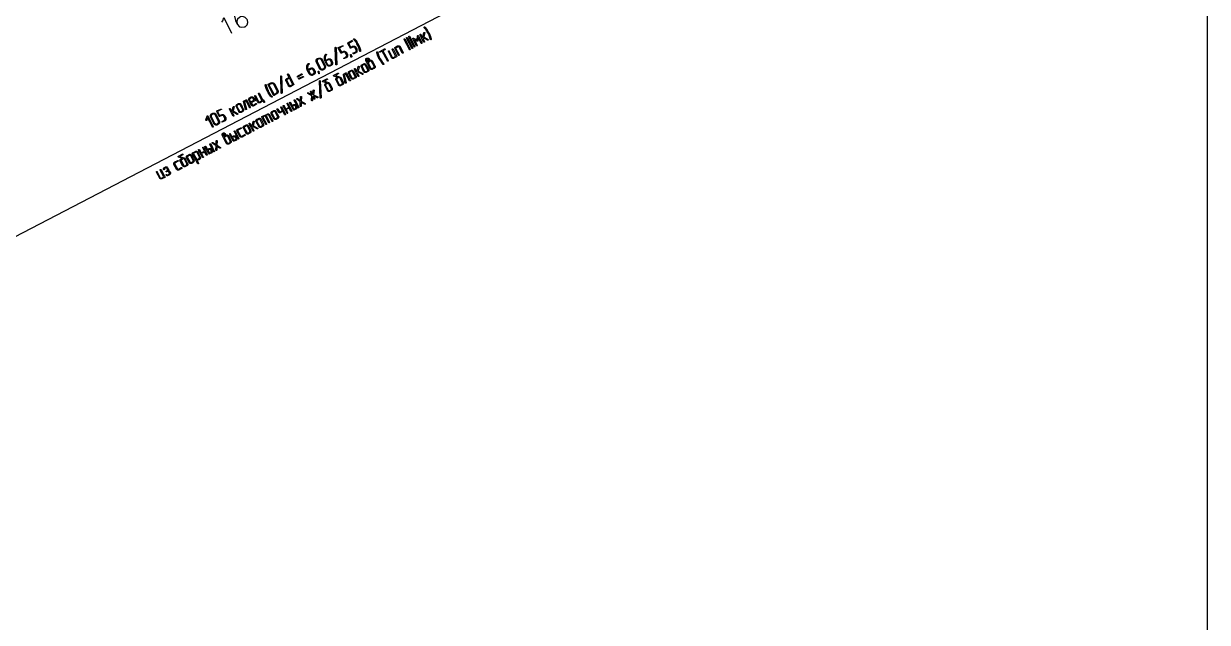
# Model space of a CAD drawing. Header units: millimetres. Extents: x 1 to 1188, y 1 to 840.
# Drawn here: x 947.5 to 1184.8, y 420.4 to 540.4 of the extents above; entities that cross this region are included whole.
import ezdxf

# ---------------------------------------------------------------- set-up
doc = ezdxf.new("R2010")
doc.units = ezdxf.units.MM
doc.layers.add('GEOMETRY', color=7, linetype='Continuous')

msp = doc.modelspace()

# ---------------------------------------------------------------- linework, layer by layer
at = {"layer": 'GEOMETRY'}
for points in [[(1184.79, 5.66), (20.83, 5.66), (20.83, 836.68), (1184.79, 836.68)], [(1029.15, 537.28), (1029.15, 537.22), (1029.09, 537.15), (1029.03, 537.22), (1028.96, 537.28), (1028.96, 537.47), (1028.9, 537.53), (1028.9, 537.73), (1028.83, 537.73), (1028.83, 537.92), (1028.77, 538.04), (1028.71, 538.11), (1028.71, 538.23), (1028.64, 538.3), (1028.58, 538.42), (1028.52, 538.49), (1028.52, 538.61), (1028.45, 538.61), (1028.45, 538.68), (1028.39, 538.74), (1028.39, 538.8), (1028.33, 538.87), (1028.33, 538.93), (1028.26, 538.93), (1028.26, 538.99), (1028.2, 539.06), (1028.2, 539.12), (1028.14, 539.12), (1028.14, 539.19), (1028.07, 539.25), (1028.01, 539.31), (1027.75, 539.57), (1027.75, 539.69), (1027.82, 539.76), (1027.88, 539.76), (1027.88, 539.69), (1027.94, 539.69), (1027.94, 539.63), (1028.01, 539.63), (1028.01, 539.57), (1028.07, 539.57), (1028.07, 539.5), (1028.2, 539.38), (1028.26, 539.31), (1028.26, 539.25), (1028.33, 539.25), (1028.33, 539.19), (1028.39, 539.12), (1028.39, 539.06), (1028.45, 539.06), (1028.45, 538.93), (1028.52, 538.93), (1028.52, 538.87), (1028.58, 538.8), (1028.58, 538.74), (1028.64, 538.74), (1028.64, 538.61), (1028.71, 538.61), (1028.71, 538.55), (1028.77, 538.49), (1028.77, 538.42), (1028.83, 538.36), (1028.83, 538.23), (1028.9, 538.23), (1028.9, 538.11), (1028.96, 538.04), (1028.96, 537.92), (1029.03, 537.92), (1029.03, 537.73), (1029.09, 537.66), (1029.09, 537.53), (1029.15, 537.47)], [(1014.23, 535.31), (1014.29, 535.25), (1014.29, 534.8), (1014.23, 534.8), (1014.23, 534.74), (1014.1, 534.61), (1014.04, 534.61), (1014.04, 534.55), (1013.66, 534.36), (1013.53, 534.36), (1013.53, 534.55), (1013.98, 534.74), (1013.98, 534.8), (1014.04, 534.8), (1014.1, 534.87), (1014.1, 534.99), (1014.17, 534.99), (1014.17, 535.06), (1014.1, 535.12), (1014.1, 535.25), (1013.91, 535.57), (1013.91, 535.63), (1013.85, 535.63), (1013.78, 535.69), (1013.66, 535.69), (1013.66, 535.76), (1013.59, 535.76), (1013.53, 535.69), (1013.47, 535.69), (1013.02, 535.5), (1013.02, 535.44), (1012.96, 535.44), (1012.96, 535.5), (1012.45, 536.46), (1012.45, 536.58), (1013.28, 537.03), (1013.34, 537.03), (1013.34, 536.96), (1013.4, 536.96), (1013.4, 536.9), (1013.34, 536.84), (1012.64, 536.46), (1013.02, 535.69), (1013.34, 535.82), (1013.4, 535.88), (1013.85, 535.88), (1013.85, 535.82), (1013.91, 535.82), (1013.98, 535.76), (1014.04, 535.76), (1014.04, 535.69), (1014.1, 535.63)], [(1014.99, 534.99), (1015.05, 534.93), (1014.99, 534.93), (1014.99, 534.87), (1014.86, 534.87), (1014.86, 534.99), (1014.8, 534.99), (1014.8, 535.25), (1014.74, 535.25), (1014.74, 535.44), (1014.67, 535.5), (1014.67, 535.57), (1014.61, 535.76), (1014.55, 535.82), (1014.55, 535.88), (1014.48, 535.95), (1014.42, 536.07), (1014.42, 536.2), (1014.36, 536.2), (1014.36, 536.33), (1014.29, 536.33), (1014.29, 536.39), (1014.23, 536.46), (1014.23, 536.52), (1014.17, 536.58), (1014.17, 536.65), (1014.1, 536.65), (1014.1, 536.71), (1014.04, 536.77), (1014.04, 536.84), (1013.98, 536.84), (1013.98, 536.9), (1013.91, 536.9), (1013.91, 536.96), (1013.85, 536.96), (1013.85, 537.03), (1013.72, 537.15), (1013.66, 537.28), (1013.59, 537.28), (1013.59, 537.34), (1013.66, 537.41), (1013.78, 537.41), (1013.78, 537.34), (1013.85, 537.28), (1013.91, 537.28), (1013.91, 537.22), (1013.98, 537.15), (1013.98, 537.09), (1014.04, 537.09), (1014.04, 537.03), (1014.1, 537.03), (1014.1, 536.96), (1014.17, 536.96), (1014.17, 536.9), (1014.23, 536.84), (1014.23, 536.77), (1014.29, 536.71), (1014.29, 536.65), (1014.36, 536.65), (1014.36, 536.58), (1014.42, 536.52), (1014.42, 536.46), (1014.48, 536.46), (1014.48, 536.33), (1014.55, 536.33), (1014.55, 536.26), (1014.61, 536.2), (1014.61, 536.07), (1014.67, 536.07), (1014.67, 535.95), (1014.74, 535.95), (1014.74, 535.82), (1014.8, 535.76), (1014.8, 535.63), (1014.86, 535.63), (1014.86, 535.44), (1014.93, 535.44), (1014.93, 535.25), (1014.99, 535.25)], [(1024.96, 535.31), (1024.96, 535.25), (1024.9, 535.18), (1024.83, 535.18), (1024.83, 535.25), (1023.75, 537.28), (1023.75, 537.41), (1023.88, 537.41)], [(1025.41, 535.57), (1025.47, 535.57), (1025.47, 535.5), (1025.41, 535.5), (1025.41, 535.44), (1025.28, 535.44), (1025.28, 535.5), (1024.2, 537.53), (1024.2, 537.66), (1024.39, 537.66)], [(1025.91, 535.82), (1025.91, 535.76), (1025.85, 535.69), (1025.79, 535.69), (1025.79, 535.76), (1025.72, 535.76), (1024.71, 537.79), (1024.64, 537.85), (1024.71, 537.85), (1024.71, 537.92), (1024.83, 537.92)], [(1027.31, 536.58), (1027.37, 536.52), (1027.31, 536.46), (1027.18, 536.46), (1026.55, 537.66), (1026.48, 536.96), (1026.48, 536.9), (1026.36, 536.9), (1025.79, 537.22), (1026.36, 536.07), (1026.42, 536.01), (1026.36, 535.95), (1026.23, 535.95), (1026.23, 536.01), (1025.47, 537.41), (1025.47, 537.53), (1025.6, 537.53), (1026.36, 537.15), (1026.42, 537.98), (1026.48, 538.04), (1026.55, 538.04), (1026.61, 537.98)], [(1027.69, 537.79), (1028.58, 537.28), (1028.58, 537.22), (1028.64, 537.22), (1028.58, 537.15), (1028.58, 537.09), (1028.45, 537.09), (1027.63, 537.6), (1027.56, 537.34), (1027.82, 536.84), (1027.82, 536.71), (1027.63, 536.71), (1026.93, 538.17), (1026.93, 538.3), (1027.06, 538.3), (1027.06, 538.23), (1027.44, 537.6), (1027.69, 538.61), (1027.69, 538.68), (1027.88, 538.68), (1027.88, 538.61)], [(1007.88, 532.9), (1007.82, 532.96), (1007.82, 533.03), (1007.75, 533.09), (1007.75, 533.41), (1007.69, 533.47), (1007.75, 533.53), (1007.75, 533.85), (1007.82, 533.85), (1007.82, 534.04), (1007.88, 534.04), (1007.88, 534.11), (1007.94, 534.11), (1007.94, 534.17), (1008.07, 534.3), (1008.13, 534.3), (1008.13, 534.23), (1008.2, 534.23), (1008.2, 534.17), (1008.13, 534.17), (1008.13, 534.11), (1008.07, 534.11), (1008.07, 534.04), (1008.01, 533.98), (1008.01, 533.85), (1007.94, 533.85), (1007.94, 533.66), (1007.88, 533.66), (1007.88, 533.28), (1007.94, 533.22), (1007.94, 533.09), (1008.01, 533.03), (1008.45, 533.28), (1008.51, 533.28), (1008.51, 533.34), (1008.89, 533.34), (1008.96, 533.28), (1009.02, 533.28), (1009.02, 533.22), (1009.09, 533.22), (1009.09, 533.15), (1009.15, 533.15), (1009.15, 533.09), (1009.34, 532.77), (1009.34, 532.71), (1009.4, 532.71), (1009.4, 532.33), (1009.34, 532.33), (1009.34, 532.2), (1009.28, 532.2), (1009.28, 532.14), (1009.21, 532.07), (1009.15, 532.07), (1009.15, 532.01), (1009.09, 532.01), (1008.96, 531.95), (1008.89, 531.95), (1008.89, 531.88), (1008.58, 531.88), (1008.51, 531.95), (1008.45, 531.95), (1008.39, 532.01), (1008.32, 532.01), (1008.32, 532.07), (1008.26, 532.14), (1008.26, 532.2)], [(1010.1, 535.57), (1010.23, 532.2), (1010.17, 532.14), (1010.04, 532.14), (1010.04, 532.2), (1009.91, 535.57), (1009.91, 535.63), (1009.98, 535.63), (1009.98, 535.69), (1010.04, 535.69), (1010.04, 535.63)], [(1012.32, 534.3), (1012.39, 534.3), (1012.39, 533.85), (1012.32, 533.79), (1012.32, 533.73), (1012.26, 533.73), (1012.26, 533.66), (1012.2, 533.66), (1012.2, 533.6), (1012.13, 533.6), (1011.75, 533.41), (1011.69, 533.34), (1011.69, 533.41), (1011.63, 533.41), (1011.63, 533.53), (1012.07, 533.73), (1012.07, 533.79), (1012.13, 533.79), (1012.13, 533.85), (1012.2, 533.85), (1012.2, 533.98), (1012.26, 533.98), (1012.26, 534.11), (1012.2, 534.17), (1012.2, 534.23), (1012.01, 534.55), (1012.01, 534.61), (1011.94, 534.61), (1011.94, 534.68), (1011.88, 534.68), (1011.88, 534.74), (1011.56, 534.74), (1011.56, 534.68), (1011.18, 534.49), (1011.05, 534.49), (1011.05, 534.55), (1010.55, 535.5), (1010.55, 535.63), (1011.37, 536.01), (1011.5, 536.01), (1011.5, 535.88), (1011.43, 535.88), (1010.74, 535.5), (1011.18, 534.68), (1011.5, 534.87), (1011.56, 534.87), (1011.63, 534.93), (1011.82, 534.93), (1011.88, 534.87), (1012.01, 534.87), (1012.01, 534.8), (1012.07, 534.8), (1012.07, 534.74), (1012.13, 534.74), (1012.13, 534.68), (1012.2, 534.68), (1012.2, 534.61)], [(1013.28, 533.85), (1013.28, 533.79), (1013.21, 533.73), (1013.09, 533.73), (1013.09, 533.79), (1013.02, 534.17), (1013.02, 534.23), (1013.15, 534.23), (1013.15, 534.17)], [(1019.69, 532.39), (1019.69, 532.26), (1019.5, 532.26), (1019.5, 532.33), (1019.44, 532.33), (1019.44, 532.39), (1019.37, 532.45), (1019.37, 532.52), (1019.31, 532.52), (1019.31, 532.58), (1019.25, 532.58), (1019.25, 532.64), (1019.18, 532.64), (1019.18, 532.71), (1019.12, 532.77), (1019.12, 532.84), (1018.99, 532.96), (1018.93, 533.03), (1018.93, 533.09), (1018.86, 533.15), (1018.86, 533.22), (1018.74, 533.41), (1018.67, 533.47), (1018.67, 533.53), (1018.61, 533.6), (1018.61, 533.73), (1018.55, 533.79), (1018.55, 533.85), (1018.48, 533.92), (1018.48, 534.04), (1018.42, 534.04), (1018.42, 534.23), (1018.36, 534.3), (1018.36, 534.42), (1018.29, 534.49), (1018.29, 534.8), (1018.42, 534.8), (1018.42, 534.74), (1018.48, 534.68), (1018.48, 534.49), (1018.55, 534.42), (1018.55, 534.23), (1018.61, 534.23), (1018.61, 534.11), (1018.67, 533.92), (1018.74, 533.85), (1018.74, 533.79), (1018.8, 533.66), (1018.86, 533.47), (1018.93, 533.47), (1018.93, 533.41), (1018.99, 533.34), (1018.99, 533.28), (1019.06, 533.22), (1019.06, 533.15), (1019.12, 533.15), (1019.12, 533.09), (1019.18, 533.03), (1019.18, 532.96), (1019.25, 532.96), (1019.25, 532.9), (1019.31, 532.84), (1019.31, 532.77), (1019.37, 532.77), (1019.37, 532.71), (1019.44, 532.71), (1019.44, 532.64), (1019.56, 532.52)], [(1019.31, 534.93), (1018.93, 534.74), (1018.93, 534.68), (1018.86, 534.68), (1018.86, 534.74), (1018.8, 534.74), (1018.8, 534.87), (1018.86, 534.87), (1019.82, 535.38), (1019.88, 535.38), (1019.94, 535.31), (1019.94, 535.25), (1019.88, 535.18), (1019.5, 534.99), (1020.52, 533.03), (1020.52, 532.9), (1020.39, 532.9), (1020.39, 532.96)], [(1022.29, 533.92), (1022.29, 533.85), (1022.23, 533.79), (1021.66, 533.53), (1021.59, 533.47), (1021.4, 533.47), (1021.34, 533.53), (1021.28, 533.53), (1021.28, 533.6), (1021.21, 533.6), (1021.21, 533.66), (1020.58, 534.87), (1020.58, 534.93), (1020.64, 534.99), (1020.71, 534.99), (1020.71, 534.93), (1021.34, 533.73), (1021.4, 533.73), (1021.4, 533.66), (1021.59, 533.66), (1022.04, 533.92), (1021.34, 535.25), (1021.34, 535.31), (1021.4, 535.38), (1021.53, 535.38)], [(1023.56, 534.61), (1023.56, 534.49), (1023.37, 534.49), (1022.74, 535.69), (1022.74, 535.76), (1022.68, 535.76), (1022.61, 535.82), (1022.55, 535.76), (1022.04, 535.5), (1022.74, 534.17), (1022.74, 534.11), (1022.68, 534.04), (1022.61, 534.04), (1022.61, 534.11), (1021.85, 535.5), (1021.85, 535.63), (1021.91, 535.63), (1022.42, 535.95), (1022.8, 535.95), (1022.8, 535.88), (1022.87, 535.88), (1022.87, 535.82), (1022.93, 535.82), (1022.93, 535.76)], [(1004.39, 531.06), (1004.39, 531.12), (1004.32, 531.12), (1004.32, 531.25), (1004.26, 531.31), (1004.26, 532.01), (1004.32, 532.01), (1004.32, 532.14), (1004.39, 532.2), (1004.39, 532.26), (1004.45, 532.33), (1004.45, 532.39), (1004.51, 532.39), (1004.51, 532.45), (1004.7, 532.45), (1004.7, 532.33), (1004.64, 532.33), (1004.64, 532.26), (1004.58, 532.2), (1004.58, 532.14), (1004.51, 532.14), (1004.51, 532.07), (1004.45, 532.01), (1004.45, 531.82), (1004.39, 531.76), (1004.39, 531.57), (1004.45, 531.5), (1004.45, 531.25), (1004.51, 531.25), (1004.96, 531.5), (1005.15, 531.5), (1005.15, 531.57), (1005.28, 531.57), (1005.34, 531.5), (1005.47, 531.5), (1005.53, 531.44), (1005.59, 531.44), (1005.59, 531.38), (1005.66, 531.31), (1005.66, 531.25), (1005.72, 531.25), (1005.85, 530.93), (1005.85, 530.87), (1005.91, 530.87), (1005.91, 530.49), (1005.85, 530.49), (1005.85, 530.36), (1005.78, 530.36), (1005.78, 530.3), (1005.72, 530.3), (1005.72, 530.23), (1005.66, 530.23), (1005.47, 530.11), (1005.34, 530.11), (1005.28, 530.04), (1005.21, 530.04), (1005.15, 530.11), (1004.96, 530.11), (1004.96, 530.17), (1004.89, 530.17), (1004.77, 530.3), (1004.77, 530.36)], [(1007.94, 532.01), (1007.94, 531.88), (1008.01, 531.82), (1008.01, 531.69), (1007.94, 531.69), (1007.94, 531.5), (1007.82, 531.38), (1007.75, 531.31), (1007.69, 531.31), (1007.56, 531.18), (1007.43, 531.18), (1007.37, 531.12), (1007.24, 531.12), (1007.18, 531.18), (1007.05, 531.18), (1006.99, 531.25), (1006.93, 531.25), (1006.93, 531.31), (1006.86, 531.31), (1006.86, 531.38), (1006.8, 531.38), (1006.8, 531.44), (1006.16, 532.71), (1006.1, 532.77), (1006.1, 533.15), (1006.16, 533.15), (1006.16, 533.28), (1006.23, 533.28), (1006.23, 533.34), (1006.29, 533.34), (1006.29, 533.41), (1006.36, 533.41), (1006.55, 533.47), (1006.55, 533.53), (1006.99, 533.53), (1007.05, 533.47), (1007.12, 533.47), (1007.12, 533.41), (1007.18, 533.41), (1007.18, 533.34), (1007.24, 533.34), (1007.24, 533.28)], [(1007.75, 531.95), (1007.12, 533.22), (1007.05, 533.22), (1007.05, 533.28), (1006.99, 533.28), (1006.99, 533.34), (1006.86, 533.34), (1006.8, 533.41), (1006.74, 533.41), (1006.67, 533.34), (1006.61, 533.34), (1006.48, 533.28), (1006.42, 533.22), (1006.36, 533.22), (1006.36, 533.15), (1006.29, 533.09), (1006.29, 532.77), (1006.99, 531.5), (1006.99, 531.44), (1007.05, 531.44), (1007.05, 531.38), (1007.12, 531.38), (1007.18, 531.31), (1007.37, 531.31), (1007.43, 531.38), (1007.63, 531.44), (1007.75, 531.57), (1007.75, 531.63), (1007.82, 531.63), (1007.82, 531.88), (1007.75, 531.88)], [(1008.07, 532.9), (1008.39, 532.26), (1008.39, 532.2), (1008.45, 532.2), (1008.45, 532.14), (1008.51, 532.14), (1008.58, 532.07), (1008.89, 532.07), (1009.02, 532.2), (1009.09, 532.2), (1009.15, 532.26), (1009.15, 532.33), (1009.21, 532.33), (1009.21, 532.64), (1009.02, 532.96), (1009.02, 533.03), (1008.96, 533.03), (1008.96, 533.09), (1008.89, 533.09), (1008.89, 533.15), (1008.51, 533.15)], [(1014.55, 530.93), (1015.44, 530.42), (1015.44, 530.36), (1015.5, 530.36), (1015.44, 530.3), (1015.44, 530.23), (1015.37, 530.23), (1015.31, 530.3), (1014.48, 530.74), (1014.42, 530.49), (1014.67, 529.98), (1014.67, 529.85), (1014.55, 529.85), (1014.48, 529.91), (1013.78, 531.31), (1013.78, 531.44), (1013.91, 531.44), (1013.91, 531.38), (1014.29, 530.74), (1014.55, 531.82), (1014.61, 531.82), (1014.61, 531.88), (1014.67, 531.88), (1014.67, 531.82), (1014.74, 531.82), (1014.74, 531.76)], [(1016.58, 531.31), (1016.64, 531.25), (1016.64, 530.99), (1016.58, 530.93), (1016.58, 530.87), (1016.52, 530.87), (1016.45, 530.8), (1016.13, 530.61), (1015.82, 530.61), (1015.75, 530.68), (1015.69, 530.68), (1015.69, 530.74), (1015.63, 530.8), (1015.18, 531.76), (1015.12, 531.76), (1015.12, 532.01), (1015.18, 532.07), (1015.18, 532.14), (1015.24, 532.14), (1015.24, 532.2), (1015.31, 532.2), (1015.63, 532.39), (1015.75, 532.39), (1015.75, 532.45), (1015.82, 532.45), (1015.82, 532.39), (1016.01, 532.39), (1016.01, 532.33), (1016.07, 532.33), (1016.07, 532.26), (1016.13, 532.2)], [(1016.45, 531.18), (1015.94, 532.14), (1015.94, 532.2), (1015.88, 532.2), (1015.82, 532.26), (1015.75, 532.26), (1015.69, 532.2), (1015.37, 532.07), (1015.37, 532.01), (1015.31, 532.01), (1015.31, 531.82), (1015.82, 530.87), (1015.88, 530.8), (1015.94, 530.8), (1015.94, 530.74), (1016.01, 530.74), (1016.01, 530.8), (1016.07, 530.8), (1016.39, 530.93), (1016.39, 530.99), (1016.45, 530.99)], [(1016.71, 532.9), (1016.9, 533.03), (1016.96, 533.09), (1017.15, 533.09), (1017.21, 533.03), (1017.28, 533.03), (1017.34, 532.96), (1017.34, 532.9), (1017.4, 532.9), (1017.85, 531.95), (1017.91, 531.88), (1017.91, 531.63), (1017.85, 531.63), (1017.85, 531.57), (1017.78, 531.5), (1017.72, 531.5), (1017.72, 531.44), (1017.4, 531.31), (1017.34, 531.25), (1017.15, 531.25), (1017.09, 531.31), (1017.02, 531.31), (1016.96, 531.38), (1016.96, 531.44), (1016.9, 531.44), (1016.45, 532.39), (1016.07, 533.03), (1016.07, 533.41), (1016.13, 533.41), (1016.26, 533.53), (1016.58, 533.53), (1016.64, 533.47), (1016.64, 533.41), (1016.71, 533.41), (1016.71, 533.34), (1016.77, 533.28), (1016.77, 533.09), (1016.71, 533.09)], [(1016.39, 532.77), (1016.52, 532.96), (1016.52, 533.03), (1016.58, 533.09), (1016.58, 533.28), (1016.52, 533.34), (1016.33, 533.34), (1016.26, 533.28), (1016.2, 533.22), (1016.26, 533.15), (1016.26, 533.09)], [(1017.72, 531.88), (1017.21, 532.84), (1017.15, 532.84), (1017.15, 532.9), (1016.96, 532.9), (1016.64, 532.71), (1016.58, 532.64), (1016.58, 532.45), (1017.09, 531.5), (1017.15, 531.5), (1017.15, 531.44), (1017.34, 531.44), (1017.66, 531.63), (1017.72, 531.69)], [(999.18, 529.91), (999.31, 526.55), (999.31, 526.49), (999.24, 526.49), (999.18, 526.42), (999.12, 526.49), (999.12, 526.55), (998.99, 529.91), (998.99, 529.98), (999.12, 529.98), (999.12, 529.91)], [(1000.7, 529.66), (1000.39, 530.23), (1000.39, 530.3), (1000.45, 530.3), (1000.45, 530.36), (1000.51, 530.36), (1000.51, 530.3), (1000.58, 530.3), (1001.66, 528.2), (1001.66, 528.14), (1001.59, 528.14), (1001.02, 527.82), (1000.96, 527.82), (1000.96, 527.76), (1000.77, 527.76), (1000.77, 527.82), (1000.64, 527.82), (1000.64, 527.88), (1000.58, 527.88), (1000.58, 527.95), (1000.07, 528.9), (1000.07, 528.96), (1000.01, 528.96), (1000.01, 529.22), (1000.07, 529.22), (1000.07, 529.28), (1000.2, 529.41)], [(1000.77, 529.47), (1000.32, 529.22), (1000.26, 529.22), (1000.2, 529.15), (1000.2, 529.03), (1000.7, 528.07), (1000.7, 528.01), (1000.77, 528.01), (1000.77, 527.95), (1000.89, 527.95), (1000.96, 528.01), (1001.4, 528.2)], [(1003.24, 530.17), (1002.48, 529.79), (1002.42, 529.72), (1002.35, 529.72), (1002.35, 529.91), (1003.18, 530.36), (1003.24, 530.36), (1003.24, 530.3), (1003.31, 530.3), (1003.31, 530.23)], [(1003.5, 529.72), (1002.67, 529.28), (1002.61, 529.28), (1002.61, 529.34), (1002.54, 529.34), (1002.54, 529.41), (1002.61, 529.41), (1002.61, 529.47), (1003.43, 529.85), (1003.5, 529.85), (1003.56, 529.79), (1003.56, 529.72)], [(1004.58, 531.06), (1004.89, 530.42), (1004.96, 530.42), (1004.96, 530.36), (1005.02, 530.36), (1005.02, 530.3), (1005.15, 530.3), (1005.15, 530.23), (1005.34, 530.23), (1005.34, 530.3), (1005.4, 530.3), (1005.53, 530.36), (1005.59, 530.36), (1005.59, 530.42), (1005.66, 530.42), (1005.66, 530.49), (1005.72, 530.49), (1005.72, 530.87), (1005.53, 531.18), (1005.4, 531.31), (1005.34, 531.31), (1005.34, 531.38), (1005.15, 531.38), (1005.08, 531.31)], [(1006.74, 530.42), (1006.74, 530.36), (1006.61, 530.36), (1006.61, 530.42), (1006.48, 530.74), (1006.48, 530.8), (1006.55, 530.87), (1006.67, 530.87), (1006.67, 530.8)], [(1008.58, 528.64), (1008.64, 528.58), (1008.7, 528.58), (1008.83, 528.45), (1009.34, 527.5), (1009.34, 527.12), (1009.28, 527.12), (1009.28, 527.06), (1009.21, 527.06), (1009.21, 526.99), (1009.15, 526.99), (1008.83, 526.87), (1008.83, 526.8), (1008.51, 526.8), (1008.51, 526.87), (1008.45, 526.87), (1008.45, 526.93), (1008.39, 526.93), (1008.39, 526.99), (1007.88, 527.95), (1007.82, 528.01), (1007.82, 528.2), (1007.88, 528.26), (1007.88, 528.33), (1007.94, 528.33), (1007.94, 528.39), (1008.01, 528.39), (1008.01, 528.45), (1008.26, 528.52), (1007.5, 528.77), (1007.43, 528.77), (1007.37, 528.83), (1007.37, 528.9), (1007.43, 528.9), (1007.43, 528.96), (1008.26, 529.34), (1008.32, 529.34), (1008.39, 529.28), (1008.39, 529.22), (1008.32, 529.22), (1007.75, 528.9)], [(1010.8, 529.79), (1010.86, 529.79), (1010.86, 529.72), (1010.93, 529.72), (1011.05, 529.6), (1011.56, 528.64), (1011.56, 528.33), (1011.5, 528.26), (1011.5, 528.2), (1011.43, 528.2), (1011.37, 528.14), (1011.05, 528.01), (1010.99, 527.95), (1010.8, 527.95), (1010.74, 528.01), (1010.67, 528.01), (1010.61, 528.07), (1010.61, 528.14), (1010.1, 529.09), (1010.1, 529.15), (1010.04, 529.15), (1010.04, 529.34), (1010.1, 529.41), (1010.1, 529.47), (1010.17, 529.53), (1010.23, 529.53), (1010.23, 529.6), (1010.48, 529.66), (1009.66, 529.91), (1009.59, 529.98), (1009.59, 530.04), (1009.66, 530.04), (1009.66, 530.11), (1010.48, 530.49), (1010.61, 530.49), (1010.61, 530.42), (1010.55, 530.36), (1009.98, 530.04)], [(1011.37, 528.58), (1010.86, 529.53), (1010.8, 529.6), (1010.61, 529.6), (1010.29, 529.41), (1010.23, 529.34), (1010.23, 529.15), (1010.74, 528.2), (1010.8, 528.2), (1010.8, 528.14), (1010.99, 528.14), (1011.31, 528.33), (1011.37, 528.39)], [(1012.9, 529.09), (1012.96, 529.03), (1012.96, 528.96), (1012.77, 528.96), (1012.07, 530.3), (1011.75, 530.17), (1012.13, 528.64), (1012.13, 528.52), (1012.01, 528.52), (1011.94, 528.58), (1011.56, 530.17), (1011.56, 530.3), (1012.07, 530.55), (1012.13, 530.55), (1012.2, 530.49)], [(1014.04, 529.98), (1014.1, 529.91), (1014.1, 529.66), (1014.04, 529.6), (1014.04, 529.53), (1013.98, 529.53), (1013.98, 529.47), (1013.91, 529.47), (1013.59, 529.34), (1013.59, 529.28), (1013.28, 529.28), (1013.28, 529.34), (1013.21, 529.34), (1013.15, 529.41), (1013.09, 529.47), (1012.64, 530.42), (1012.58, 530.42), (1012.58, 530.74), (1012.64, 530.74), (1012.64, 530.8), (1012.71, 530.8), (1012.71, 530.87), (1012.77, 530.87), (1013.09, 531.06), (1013.15, 531.06), (1013.15, 531.12), (1013.34, 531.12), (1013.4, 531.06), (1013.47, 531.06), (1013.47, 530.99), (1013.53, 530.99), (1013.53, 530.93), (1013.59, 530.93)], [(1013.91, 529.85), (1013.4, 530.8), (1013.4, 530.87), (1013.34, 530.87), (1013.34, 530.93), (1013.15, 530.93), (1012.83, 530.74), (1012.77, 530.68), (1012.77, 530.49), (1013.28, 529.53), (1013.34, 529.47), (1013.53, 529.47), (1013.85, 529.66), (1013.91, 529.66)], [(997.28, 525.79), (997.28, 525.66), (997.15, 525.66), (997.15, 525.72), (997.08, 525.72), (997.08, 525.79), (997.02, 525.79), (997.02, 525.85), (996.96, 525.85), (996.96, 525.91), (996.89, 525.91), (996.89, 525.98), (996.83, 526.04), (996.83, 526.1), (996.77, 526.1), (996.77, 526.17), (996.7, 526.17), (996.7, 526.23), (996.64, 526.36), (996.51, 526.49), (996.51, 526.55), (996.45, 526.61), (996.39, 526.8), (996.32, 526.8), (996.32, 526.87), (996.26, 526.93), (996.26, 527.06), (996.19, 527.12), (996.19, 527.18), (996.13, 527.25), (996.13, 527.38), (996.07, 527.38), (996.07, 527.5), (996, 527.57), (996, 527.76), (995.94, 527.76), (995.94, 528.01), (995.88, 528.01), (995.88, 528.14), (995.94, 528.14), (995.94, 528.2), (996, 528.2), (996.07, 528.14), (996.07, 528.01), (996.13, 527.95), (996.13, 527.76), (996.19, 527.69), (996.19, 527.57), (996.26, 527.57), (996.26, 527.5), (996.32, 527.31), (996.32, 527.25), (996.39, 527.18), (996.45, 527.06), (996.51, 526.87), (996.58, 526.8), (996.58, 526.74), (996.64, 526.68), (996.64, 526.61), (996.7, 526.61), (996.7, 526.55), (996.77, 526.49), (996.77, 526.42), (996.83, 526.36), (996.83, 526.29), (996.89, 526.29), (996.89, 526.23), (997.08, 526.04), (997.15, 525.91)], [(998.42, 527.06), (998.42, 526.99), (998.48, 526.93), (998.48, 526.68), (998.42, 526.61), (998.42, 526.55), (998.35, 526.49), (998.35, 526.42), (998.29, 526.42), (998.23, 526.36), (998.16, 526.36), (997.66, 526.04), (997.53, 526.04), (997.53, 526.1), (996.45, 528.14), (996.45, 528.26), (997.02, 528.58), (997.21, 528.58), (997.28, 528.64), (997.34, 528.58), (997.53, 528.58), (997.53, 528.52), (997.66, 528.52), (997.66, 528.45), (997.72, 528.39), (997.72, 528.33), (997.78, 528.33)], [(998.23, 526.99), (997.59, 528.26), (997.47, 528.39), (997.4, 528.39), (997.34, 528.45), (997.21, 528.45), (997.15, 528.39), (997.08, 528.39), (996.64, 528.14), (997.66, 526.23), (998.1, 526.49), (998.16, 526.49), (998.16, 526.55), (998.23, 526.55), (998.23, 526.61), (998.29, 526.68), (998.29, 526.93)], [(1005.4, 526.23), (1005.53, 527.06), (1005.53, 527.12), (1005.59, 527.12), (1005.59, 527.18), (1005.72, 527.06), (1005.59, 526.17), (1006.42, 525.72), (1006.42, 525.53), (1006.29, 525.53), (1005.59, 525.98), (1005.85, 525.41), (1005.91, 525.34), (1005.85, 525.34), (1005.85, 525.28), (1005.72, 525.28), (1005.4, 525.85), (1005.34, 525.09), (1005.34, 525.03), (1005.28, 524.96), (1005.21, 524.96), (1005.21, 525.03), (1005.15, 525.03), (1005.15, 525.09), (1005.21, 525.98), (1004.45, 526.42), (1004.39, 526.49), (1004.45, 526.49), (1004.45, 526.55), (1004.51, 526.61), (1004.51, 526.55), (1004.58, 526.55), (1005.28, 526.17), (1004.96, 526.74), (1004.96, 526.8), (1005.02, 526.87), (1005.08, 526.87), (1005.15, 526.8)], [(1006.93, 528.9), (1007.12, 525.53), (1007.05, 525.53), (1007.05, 525.47), (1006.93, 525.47), (1006.93, 525.53), (1006.8, 528.9), (1006.8, 528.96), (1006.86, 529.03), (1006.93, 528.96)], [(1009.15, 527.38), (1008.64, 528.33), (1008.64, 528.39), (1008.58, 528.45), (1008.45, 528.45), (1008.13, 528.26), (1008.07, 528.26), (1008.07, 528.2), (1008.01, 528.2), (1008.01, 528.01), (1008.51, 527.06), (1008.58, 526.99), (1008.77, 526.99), (1009.09, 527.18), (1009.15, 527.18)], [(992.89, 523.69), (992.96, 523.63), (992.89, 523.56), (992.77, 523.56), (992.77, 523.63), (992.07, 524.96), (991.75, 524.77), (992.13, 523.25), (992.13, 523.18), (992.07, 523.18), (992.07, 523.12), (992, 523.18), (991.94, 523.18), (991.94, 523.25), (991.56, 524.83), (991.56, 524.9), (992.07, 525.15), (992.19, 525.15), (992.19, 525.09)], [(993.08, 524.58), (993.27, 524.2), (993.27, 524.14), (993.34, 524.14), (993.34, 524.07), (993.53, 524.07), (994.04, 524.39), (994.16, 524.39), (994.16, 524.26), (993.59, 523.95), (993.53, 523.95), (993.46, 523.88), (993.34, 523.88), (993.34, 523.95), (993.21, 523.95), (993.21, 524.01), (993.15, 524.01), (993.15, 524.07), (993.08, 524.07), (992.64, 525.03), (992.58, 525.09), (992.58, 525.34), (992.7, 525.47), (992.7, 525.53), (992.77, 525.53), (993.08, 525.72), (993.4, 525.72), (993.4, 525.66), (993.46, 525.66), (993.59, 525.53), (993.85, 525.09), (993.85, 524.96), (993.78, 524.96)], [(992.96, 524.71), (993.59, 525.09), (993.4, 525.47), (993.34, 525.53), (993.15, 525.53), (992.83, 525.34), (992.77, 525.34), (992.77, 525.15)], [(995.24, 525.03), (994.54, 526.36), (994.54, 526.42), (994.61, 526.49), (994.67, 526.49), (994.73, 526.42), (995.43, 525.09), (995.5, 525.15), (995.56, 525.15), (995.62, 525.09), (995.75, 524.77), (995.81, 524.77), (995.75, 524.71), (995.75, 524.64), (995.62, 524.64), (995.62, 524.71), (995.5, 524.96), (994.86, 524.58), (994.54, 524.58), (994.48, 524.64), (994.42, 524.64), (994.42, 524.71), (994.35, 524.77), (993.78, 525.91), (993.78, 526.04), (993.91, 526.04), (994.54, 524.83), (994.61, 524.77), (994.8, 524.77)], [(1001.28, 524.01), (1001.59, 524.14), (1001.59, 524.2), (1001.91, 524.2), (1001.91, 524.14), (1001.97, 524.14), (1001.97, 524.07), (1002.04, 524.07), (1002.04, 524.01), (1002.16, 523.76), (1002.23, 523.76), (1002.23, 523.44), (1002.16, 523.44), (1002.16, 523.37), (1002.1, 523.37), (1002.1, 523.31), (1002.04, 523.31), (1001.66, 523.06), (1001.53, 523.06), (1001.53, 523.12), (1000.77, 524.58), (1000.77, 524.64), (1000.83, 524.64), (1000.83, 524.71), (1000.89, 524.71), (1000.89, 524.64), (1000.96, 524.64)], [(1002.61, 523.69), (1002.61, 523.56), (1002.48, 523.56), (1002.48, 523.63), (1001.72, 525.03), (1001.72, 525.15), (1001.91, 525.15)], [(1003.12, 524.9), (1003.88, 524.39), (1003.88, 524.26), (1003.82, 524.2), (1003.82, 524.26), (1003.75, 524.26), (1003.12, 524.64), (1003.12, 523.88), (1003.05, 523.82), (1002.99, 523.82), (1002.93, 523.88), (1002.93, 524.77), (1002.23, 525.28), (1002.16, 525.34), (1002.23, 525.41), (1002.35, 525.41), (1002.99, 524.96), (1002.99, 525.79), (1003.05, 525.85), (1003.12, 525.85), (1003.18, 525.79), (1003.18, 525.72)], [(986.67, 520.96), (986.73, 520.9), (986.73, 520.45), (986.67, 520.45), (986.67, 520.39), (986.61, 520.39), (986.61, 520.33), (986.54, 520.26), (986.48, 520.26), (986.29, 520.14), (986.23, 520.14), (986.16, 520.07), (985.97, 520.07), (985.91, 520.14), (985.78, 520.14), (985.78, 520.2), (985.72, 520.2), (985.72, 520.26), (985.65, 520.26), (985.59, 520.33), (985.59, 520.39), (984.96, 521.66), (984.89, 521.66), (984.89, 522.1), (984.96, 522.17), (984.96, 522.23), (985.02, 522.23), (985.02, 522.29), (985.08, 522.29), (985.08, 522.36), (985.15, 522.36), (985.34, 522.42), (985.34, 522.48), (985.78, 522.48), (985.84, 522.42), (985.91, 522.42), (985.91, 522.36), (985.97, 522.36), (985.97, 522.29), (986.03, 522.23)], [(986.54, 520.9), (985.84, 522.17), (985.84, 522.23), (985.78, 522.23), (985.78, 522.29), (985.65, 522.29), (985.59, 522.36), (985.46, 522.36), (985.46, 522.29), (985.4, 522.29), (985.21, 522.23), (985.21, 522.17), (985.15, 522.17), (985.15, 522.1), (985.08, 522.1), (985.08, 521.98), (985.02, 521.98), (985.02, 521.85), (985.08, 521.79), (985.08, 521.72), (985.72, 520.45), (985.78, 520.45), (985.78, 520.39), (985.84, 520.33), (985.91, 520.33), (985.97, 520.26), (986.16, 520.26), (986.23, 520.33), (986.35, 520.39), (986.42, 520.39), (986.42, 520.45), (986.48, 520.45), (986.54, 520.52), (986.54, 520.64), (986.61, 520.64), (986.61, 520.71), (986.54, 520.77)], [(987.94, 521.6), (988, 521.6), (988, 521.15), (987.94, 521.15), (987.94, 521.03), (987.88, 521.03), (987.88, 520.96), (987.81, 520.96), (987.81, 520.9), (987.75, 520.9), (987.31, 520.71), (987.31, 520.64), (987.18, 520.77), (987.24, 520.77), (987.24, 520.83), (987.62, 521.03), (987.69, 521.09), (987.75, 521.09), (987.75, 521.15), (987.81, 521.15), (987.81, 521.53), (987.62, 521.85), (987.62, 521.91), (987.56, 521.91), (987.56, 521.98), (987.5, 521.98), (987.43, 522.04), (987.18, 522.04), (987.18, 521.98), (986.73, 521.79), (986.67, 521.79), (986.67, 521.85), (986.16, 522.8), (986.16, 522.93), (986.99, 523.31), (987.05, 523.31), (987.11, 523.25), (987.11, 523.18), (987.05, 523.18), (986.35, 522.8), (986.73, 521.98), (987.05, 522.17), (987.18, 522.17), (987.18, 522.23), (987.43, 522.23), (987.5, 522.17), (987.56, 522.17), (987.62, 522.1), (987.69, 522.1), (987.69, 522.04), (987.75, 522.04), (987.75, 521.98), (987.81, 521.91)], [(989.46, 522.93), (990.35, 522.42), (990.42, 522.36), (990.42, 522.29), (990.35, 522.29), (990.35, 522.23), (990.29, 522.23), (989.4, 522.74), (989.34, 522.48), (989.59, 521.98), (989.59, 521.85), (989.46, 521.85), (988.7, 523.31), (988.7, 523.44), (988.83, 523.44), (988.83, 523.37), (989.21, 522.74), (989.46, 523.76), (989.53, 523.82), (989.65, 523.82), (989.65, 523.76)], [(991.5, 523.25), (991.56, 523.25), (991.56, 522.99), (991.5, 522.93), (991.5, 522.87), (991.43, 522.87), (991.43, 522.8), (991.37, 522.8), (991.05, 522.61), (990.73, 522.61), (990.67, 522.68), (990.61, 522.68), (990.61, 522.8), (990.1, 523.76), (990.04, 523.82), (990.04, 524.01), (990.1, 524.01), (990.1, 524.14), (990.16, 524.14), (990.23, 524.2), (990.54, 524.39), (990.86, 524.39), (990.93, 524.33), (990.99, 524.33), (990.99, 524.26), (991.05, 524.2)], [(991.37, 523.18), (990.86, 524.14), (990.86, 524.2), (990.8, 524.2), (990.73, 524.26), (990.67, 524.26), (990.67, 524.2), (990.61, 524.2), (990.29, 524.07), (990.29, 524.01), (990.23, 523.95), (990.23, 523.82), (990.73, 522.87), (990.73, 522.8), (990.8, 522.8), (990.86, 522.74), (990.93, 522.74), (990.99, 522.8), (991.31, 522.93), (991.31, 522.99), (991.37, 522.99)], [(995.88, 521.91), (995.43, 521.66), (996.13, 520.33), (996.13, 520.2), (996, 520.2), (996, 520.26), (995.24, 521.66), (995.24, 521.79), (996.32, 522.29), (996.32, 522.36), (996.58, 522.36), (996.64, 522.29), (996.7, 522.29), (996.7, 522.23), (996.77, 522.23), (996.77, 522.17), (997.4, 520.96), (997.4, 520.9), (997.34, 520.83), (997.28, 520.83), (997.28, 520.9), (997.21, 520.9), (996.64, 522.1), (996.58, 522.1), (996.58, 522.17), (996.39, 522.17), (996.07, 521.98), (996.77, 520.64), (996.77, 520.58), (996.7, 520.52), (996.64, 520.52), (996.64, 520.58), (996.58, 520.58)], [(998.54, 521.85), (998.54, 521.79), (998.61, 521.79), (998.61, 521.66), (998.54, 521.6), (998.54, 521.53), (998.48, 521.47), (998.48, 521.41), (998.42, 521.41), (998.1, 521.22), (997.72, 521.22), (997.72, 521.28), (997.66, 521.28), (997.66, 521.34), (997.59, 521.34), (997.59, 521.41), (997.08, 522.36), (997.08, 522.68), (997.15, 522.68), (997.15, 522.74), (997.21, 522.8), (997.28, 522.8), (997.59, 522.99), (997.91, 522.99), (998.04, 522.87), (998.04, 522.8)], [(998.35, 521.79), (997.91, 522.74), (997.78, 522.87), (997.66, 522.87), (997.66, 522.8), (997.34, 522.68), (997.28, 522.61), (997.28, 522.55), (997.21, 522.55), (997.21, 522.48), (997.28, 522.42), (997.78, 521.47), (997.78, 521.41), (997.85, 521.41), (997.91, 521.34), (997.97, 521.41), (998.29, 521.53), (998.35, 521.6), (998.35, 521.66), (998.42, 521.66), (998.42, 521.79)], [(999.37, 522.99), (999.05, 523.63), (999.05, 523.76), (999.18, 523.76), (999.94, 522.29), (999.94, 522.23), (999.88, 522.17), (999.81, 522.17), (999.75, 522.23), (999.43, 522.87), (998.99, 522.61), (998.93, 522.61), (998.93, 522.55), (998.67, 522.55), (998.67, 522.61), (998.61, 522.61), (998.48, 522.74), (998.23, 523.25), (998.23, 523.31), (998.29, 523.37), (998.35, 523.37), (998.42, 523.31), (998.67, 522.87), (998.67, 522.8), (998.73, 522.74), (998.86, 522.74)], [(1000.64, 523.69), (1000.32, 524.33), (1000.32, 524.45), (1000.39, 524.45), (1000.45, 524.39), (1001.21, 522.93), (1001.21, 522.87), (1001.15, 522.87), (1001.15, 522.8), (1001.08, 522.8), (1001.08, 522.87), (1001.02, 522.87), (1000.7, 523.5), (1000.07, 523.18), (1000.39, 522.55), (1000.45, 522.48), (1000.39, 522.42), (1000.26, 522.42), (1000.26, 522.48), (999.5, 523.88), (999.5, 524.01), (999.69, 524.01), (999.69, 523.95), (1000.01, 523.31)], [(1001.34, 523.82), (1001.66, 523.31), (1001.97, 523.44), (1001.97, 523.5), (1002.04, 523.5), (1002.04, 523.69), (1001.91, 523.95), (1001.85, 524.01), (1001.66, 524.01)], [(985.46, 519.82), (985.46, 519.69), (985.34, 519.69), (985.34, 519.75), (984.32, 521.6), (984.19, 521.09), (984.19, 521.03), (984.07, 521.03), (984, 521.09), (984, 521.15), (984.26, 521.85), (984.26, 521.91), (984.38, 521.91), (984.38, 521.85)], [(993.02, 518.99), (993.02, 518.68), (992.96, 518.61), (992.96, 518.55), (992.89, 518.55), (992.83, 518.48), (992.51, 518.36), (992.45, 518.29), (992.26, 518.29), (992.19, 518.36), (992.13, 518.36), (992.13, 518.42), (992.07, 518.42), (992.07, 518.48), (991.56, 519.44), (991.56, 519.5), (991.5, 519.56), (991.5, 519.69), (991.56, 519.69), (991.56, 519.82), (991.62, 519.82), (991.62, 519.88), (991.69, 519.88), (991.69, 519.94), (992, 520.07), (992.07, 520.14), (992.32, 520.14), (992.38, 520.07), (992.45, 520.07), (992.45, 520.01), (992.51, 519.94)], [(992.83, 518.93), (992.32, 519.88), (992.32, 519.94), (992.13, 519.94), (991.81, 519.75), (991.75, 519.75), (991.69, 519.69), (991.69, 519.5), (992.19, 518.61), (992.26, 518.55), (992.26, 518.48), (992.45, 518.48), (992.77, 518.68), (992.83, 518.74), (992.83, 518.8), (992.89, 518.87), (992.83, 518.87)], [(993.46, 520.01), (994.35, 519.44), (994.42, 519.44), (994.42, 519.37), (994.35, 519.31), (994.29, 519.31), (993.4, 519.82), (993.34, 519.5), (993.59, 518.99), (993.59, 518.87), (993.46, 518.87), (993.46, 518.93), (992.7, 520.33), (992.7, 520.45), (992.83, 520.45), (993.21, 519.75), (993.46, 520.83), (993.53, 520.83), (993.53, 520.9), (993.66, 520.9), (993.66, 520.77)], [(995.56, 520.33), (995.56, 519.94), (995.5, 519.94), (995.5, 519.88), (995.43, 519.88), (995.43, 519.82), (995.37, 519.82), (995.05, 519.69), (995.05, 519.63), (994.73, 519.63), (994.73, 519.69), (994.67, 519.69), (994.67, 519.75), (994.61, 519.75), (994.61, 519.82), (994.1, 520.77), (994.04, 520.83), (994.04, 521.03), (994.1, 521.09), (994.1, 521.15), (994.16, 521.22), (994.23, 521.22), (994.23, 521.28), (994.54, 521.41), (994.61, 521.41), (994.61, 521.47), (994.8, 521.47), (994.86, 521.41), (994.93, 521.41), (995.05, 521.28)], [(995.37, 520.2), (994.86, 521.15), (994.86, 521.22), (994.8, 521.28), (994.67, 521.28), (994.35, 521.09), (994.29, 521.09), (994.29, 521.03), (994.23, 521.03), (994.23, 520.83), (994.73, 519.88), (994.8, 519.82), (994.99, 519.82), (995.31, 520.01), (995.37, 520.01)], [(987.88, 517.91), (988.07, 518.04), (988.19, 518.04), (988.19, 518.1), (988.26, 518.1), (988.32, 518.04), (988.45, 518.04), (988.45, 517.98), (988.51, 517.98), (988.51, 517.91), (988.58, 517.91), (989.02, 516.96), (989.08, 516.9), (989.08, 516.64), (989.02, 516.58), (989.02, 516.52), (988.96, 516.52), (988.89, 516.45), (988.58, 516.26), (988.26, 516.26), (988.19, 516.33), (988.13, 516.33), (988.13, 516.39), (988.07, 516.45), (987.62, 517.41), (987.24, 518.04), (987.24, 518.36), (987.31, 518.42), (987.37, 518.42), (987.37, 518.48), (987.43, 518.48), (987.43, 518.55), (987.69, 518.55), (987.75, 518.48), (987.81, 518.48), (987.81, 518.42), (987.88, 518.42), (987.88, 518.36), (987.94, 518.29), (987.94, 518.1), (987.88, 518.04)], [(987.56, 517.79), (987.69, 517.91), (987.69, 518.04), (987.75, 518.04), (987.75, 518.29), (987.69, 518.36), (987.5, 518.36), (987.5, 518.29), (987.43, 518.29), (987.43, 518.23), (987.37, 518.23), (987.37, 518.17), (987.43, 518.17), (987.43, 518.1)], [(988.89, 516.83), (988.38, 517.79), (988.38, 517.85), (988.32, 517.85), (988.26, 517.91), (988.19, 517.91), (988.13, 517.85), (987.81, 517.72), (987.75, 517.66), (987.75, 517.47), (988.26, 516.52), (988.32, 516.45), (988.51, 516.45), (988.83, 516.58), (988.83, 516.64), (988.89, 516.71)], [(989.21, 517.72), (989.53, 517.91), (989.91, 517.91), (989.91, 517.85), (989.97, 517.85), (989.97, 517.79), (990.04, 517.79), (990.04, 517.72), (990.16, 517.53), (990.16, 517.15), (990.1, 517.15), (990.1, 517.09), (990.04, 517.09), (990.04, 517.02), (989.97, 517.02), (989.59, 516.83), (989.46, 516.83), (988.77, 518.29), (988.7, 518.29), (988.77, 518.36), (988.77, 518.42), (988.89, 518.42), (988.89, 518.36)], [(989.34, 517.6), (989.59, 517.02), (989.91, 517.21), (989.97, 517.21), (989.97, 517.28), (990.04, 517.34), (989.97, 517.41), (989.84, 517.66), (989.84, 517.72), (989.78, 517.72), (989.72, 517.79), (989.65, 517.72)], [(990.61, 517.41), (990.61, 517.34), (990.54, 517.34), (990.54, 517.28), (990.48, 517.28), (990.48, 517.34), (990.42, 517.34), (989.72, 518.8), (989.65, 518.8), (989.65, 518.87), (989.72, 518.87), (989.72, 518.93), (989.78, 518.93), (989.84, 518.87)], [(991.81, 517.98), (991.24, 517.66), (990.93, 517.66), (990.93, 517.72), (990.86, 517.72), (990.8, 517.79), (990.8, 517.85), (990.29, 518.8), (990.29, 518.87), (990.23, 518.87), (990.23, 518.99), (990.29, 519.06), (990.29, 519.18), (990.35, 519.18), (990.35, 519.25), (990.42, 519.25), (990.99, 519.56), (991.12, 519.56), (991.12, 519.44), (991.05, 519.37), (990.54, 519.12), (990.48, 519.12), (990.48, 519.06), (990.42, 519.06), (990.42, 518.87), (990.93, 517.91), (990.99, 517.91), (990.99, 517.85), (991.18, 517.85), (991.75, 518.1), (991.75, 518.17), (991.81, 518.17), (991.81, 518.1), (991.88, 518.1), (991.88, 517.98)], [(983.69, 514.87), (983.37, 515.5), (983.37, 515.63), (983.43, 515.63), (983.49, 515.56), (984.26, 514.17), (984.26, 514.04), (984.07, 514.04), (983.75, 514.68), (983.11, 514.36), (983.43, 513.72), (983.49, 513.72), (983.49, 513.66), (983.43, 513.59), (983.3, 513.59), (983.3, 513.66), (982.54, 515.06), (982.54, 515.18), (982.73, 515.18), (983.05, 514.55)], [(984.32, 515.18), (984.64, 515.37), (984.96, 515.37), (985.02, 515.31), (985.08, 515.31), (985.08, 515.18), (985.21, 514.93), (985.27, 514.93), (985.27, 514.68), (985.21, 514.61), (985.21, 514.55), (985.15, 514.55), (985.15, 514.48), (985.08, 514.48), (984.7, 514.29), (984.64, 514.23), (984.58, 514.29), (983.81, 515.75), (983.81, 515.82), (983.88, 515.82), (983.88, 515.88), (983.94, 515.88), (983.94, 515.82), (984, 515.82)], [(984.38, 514.99), (984.7, 514.48), (985.02, 514.61), (985.02, 514.68), (985.08, 514.68), (985.08, 514.87), (984.96, 515.12), (984.89, 515.18), (984.7, 515.18)], [(985.65, 514.87), (985.72, 514.87), (985.72, 514.8), (985.65, 514.8), (985.65, 514.74), (985.53, 514.74), (985.53, 514.8), (984.77, 516.2), (984.77, 516.33), (984.96, 516.33)], [(986.16, 516.07), (986.92, 515.56), (986.99, 515.5), (986.92, 515.5), (986.92, 515.44), (986.8, 515.44), (986.16, 515.82), (986.16, 515.06), (986.1, 514.99), (986.03, 514.99), (985.97, 515.06), (985.97, 515.12), (986.03, 515.94), (985.27, 516.45), (985.21, 516.52), (985.27, 516.52), (985.27, 516.58), (985.4, 516.58), (986.03, 516.2), (986.03, 516.96), (986.1, 517.02), (986.16, 517.02), (986.23, 516.96), (986.23, 516.9)], [(979.18, 511.37), (978.61, 511.12), (978.54, 511.06), (978.29, 511.06), (978.23, 511.12), (978.16, 511.18), (978.1, 511.18), (978.1, 511.25), (977.59, 512.2), (977.59, 512.52), (977.72, 512.64), (977.78, 512.64), (977.78, 512.71), (978.35, 512.96), (978.42, 512.96), (978.42, 512.9), (978.48, 512.9), (978.48, 512.83), (978.42, 512.83), (977.84, 512.52), (977.78, 512.45), (977.78, 512.26), (978.29, 511.31), (978.29, 511.25), (978.48, 511.25), (979.05, 511.56), (979.11, 511.56), (979.18, 511.5)], [(979.62, 513.53), (979.68, 513.53), (979.68, 513.47), (979.75, 513.47), (979.75, 513.4), (979.81, 513.4), (979.81, 513.34), (980.32, 512.39), (980.38, 512.33), (980.38, 512.13), (980.32, 512.07), (980.32, 512.01), (980.26, 512.01), (980.26, 511.94), (980.19, 511.94), (979.88, 511.75), (979.81, 511.75), (979.75, 511.69), (979.62, 511.69), (979.56, 511.75), (979.49, 511.75), (979.37, 511.88), (978.86, 512.83), (978.86, 513.21), (978.92, 513.21), (978.92, 513.28), (978.99, 513.28), (978.99, 513.34), (979.05, 513.34), (979.24, 513.47), (978.48, 513.66), (978.42, 513.72), (978.42, 513.79), (978.48, 513.85), (979.24, 514.23), (979.3, 514.29), (979.3, 514.23), (979.37, 514.23), (979.37, 514.1), (978.73, 513.79)], [(980.19, 512.33), (979.68, 513.28), (979.62, 513.34), (979.43, 513.34), (979.11, 513.15), (979.05, 513.15), (979.05, 512.96), (979.56, 512.01), (979.56, 511.94), (979.62, 511.88), (979.75, 511.88), (980.07, 512.07), (980.13, 512.07), (980.13, 512.13), (980.19, 512.13)], [(981.59, 513.09), (981.59, 513.02), (981.65, 512.96), (981.65, 512.83), (981.59, 512.77), (981.59, 512.71), (981.46, 512.58), (981.15, 512.39), (980.76, 512.39), (980.76, 512.45), (980.7, 512.45), (980.7, 512.52), (980.64, 512.52), (980.64, 512.58), (980.13, 513.53), (980.13, 513.85), (980.19, 513.85), (980.19, 513.91), (980.26, 513.98), (980.32, 513.98), (980.64, 514.17), (980.7, 514.17), (980.76, 514.23), (980.83, 514.23), (980.83, 514.17), (980.96, 514.17), (981.08, 514.04), (981.08, 513.98)], [(981.46, 512.96), (980.96, 513.91), (980.83, 514.04), (980.7, 514.04), (980.7, 513.98), (980.38, 513.85), (980.38, 513.79), (980.32, 513.79), (980.32, 513.72), (980.26, 513.72), (980.26, 513.66), (980.32, 513.59), (980.83, 512.64), (980.83, 512.58), (981.02, 512.58), (981.34, 512.71), (981.4, 512.77), (981.46, 512.83)], [(982.23, 512.96), (982.54, 512.45), (982.54, 512.39), (982.48, 512.33), (982.35, 512.33), (981.27, 514.42), (981.27, 514.48), (981.34, 514.55), (981.91, 514.8), (981.91, 514.87), (982.16, 514.87), (982.16, 514.8), (982.29, 514.8), (982.29, 514.74), (982.35, 514.74), (982.35, 514.68), (982.86, 513.72), (982.86, 513.66), (982.92, 513.59), (982.92, 513.47), (982.86, 513.47), (982.86, 513.34), (982.8, 513.34), (982.8, 513.28), (982.73, 513.28), (982.73, 513.21)], [(982.16, 513.15), (982.61, 513.4), (982.67, 513.4), (982.67, 513.47), (982.73, 513.47), (982.73, 513.66), (982.23, 514.61), (982.16, 514.61), (982.16, 514.68), (981.97, 514.68), (981.46, 514.42)], [(975.75, 509.72), (975.81, 509.72), (975.81, 509.66), (975.75, 509.66), (975.75, 509.59), (975.18, 509.34), (975.18, 509.28), (974.86, 509.28), (974.86, 509.34), (974.8, 509.34), (974.8, 509.4), (974.73, 509.4), (974.73, 509.47), (974.1, 510.67), (974.1, 510.8), (974.22, 510.8), (974.22, 510.74), (974.86, 509.53), (974.92, 509.47), (975.11, 509.47), (975.56, 509.72), (974.86, 511.06), (974.86, 511.18), (975.05, 511.18)], [(976.51, 510.99), (976.57, 510.99), (976.64, 510.93), (976.64, 510.86), (976.7, 510.86), (976.7, 510.8), (976.83, 510.61), (976.83, 510.55), (976.89, 510.55), (976.89, 510.36), (976.83, 510.29), (976.83, 510.23), (976.7, 510.1), (976.45, 509.98), (976.38, 509.98), (976.38, 509.91), (976.19, 509.91), (976.19, 509.98), (976.07, 509.98), (976.07, 510.04), (976, 510.04), (976, 510.17), (976.19, 510.17), (976.19, 510.1), (976.38, 510.1), (976.57, 510.23), (976.64, 510.29), (976.7, 510.36), (976.7, 510.48), (976.57, 510.74), (976.51, 510.74), (976.51, 510.8), (976.32, 510.8), (976.13, 510.74), (976, 510.74), (976, 510.86), (976.07, 510.86), (976.19, 510.99), (976.26, 510.99), (976.32, 511.06), (976.32, 511.18), (976.19, 511.44), (976.19, 511.5), (976.13, 511.5), (976.07, 511.56), (976, 511.56), (975.94, 511.5), (975.75, 511.44), (975.75, 511.37), (975.68, 511.37), (975.68, 511.18), (975.62, 511.18), (975.62, 511.12), (975.56, 511.12), (975.56, 511.18), (975.49, 511.18), (975.49, 511.37), (975.56, 511.44), (975.56, 511.5), (975.62, 511.5), (975.62, 511.56), (975.68, 511.56), (975.88, 511.69), (976.26, 511.69), (976.26, 511.63), (976.32, 511.56), (976.45, 511.31), (976.51, 511.25)]]:
    msp.add_lwpolyline(points, close=True, dxfattribs=at)
for points in [[(934.09, 491.69), (1067, 560.84)], [(987.18, 540.71), (987.37, 540.96), (987.62, 541.66), (989.15, 538.49)], [(991.31, 542.87), (990.99, 543.12), (990.48, 543.06), (990.16, 542.87), (989.78, 542.55), (989.72, 541.92), (989.91, 541.09), (990.29, 540.33), (990.73, 539.82), (991.18, 539.69), (991.69, 539.76), (991.88, 539.82), (992.26, 540.2), (992.38, 540.65), (992.32, 541.15), (992.26, 541.28), (991.88, 541.66), (991.43, 541.85), (990.93, 541.79), (990.73, 541.66), (990.35, 541.34), (990.23, 540.9), (990.29, 540.33)]]:
    msp.add_lwpolyline(points, dxfattribs=at)

doc.saveas('drawing.dxf')
